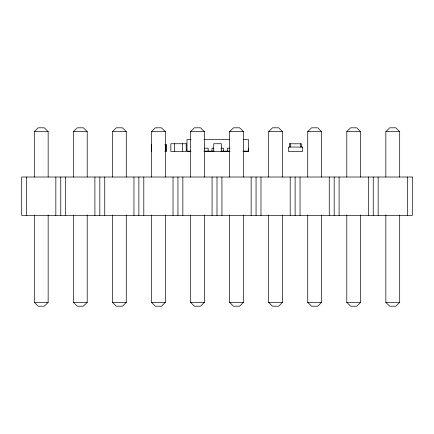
<?xml version="1.0" encoding="UTF-8"?>
<svg xmlns="http://www.w3.org/2000/svg" width="434" height="434" viewBox="0 0 434 434"><rect width="100%" height="100%" fill="white"/><g stroke="black" fill="none" stroke-linecap="round" stroke-linejoin="round"><path stroke-width="0.65" d="M34.308 177.034L34.308 131.654L38.154 127.808L44.306 127.808L48.152 131.654L48.152 177.034M73.368 177.034L73.368 131.654L77.214 127.808L83.366 127.808L87.212 131.654L87.212 177.034M112.428 177.034L112.428 131.654L116.274 127.808L122.426 127.808L126.272 131.654L126.272 177.034M151.488 177.034L151.488 131.654L155.334 127.808L161.486 127.808L165.332 131.654L165.332 177.034M190.548 177.034L190.548 131.654L194.394 127.808L200.546 127.808L204.392 131.654L204.392 177.034M48.152 214.966L48.152 302.346L44.306 306.192L38.154 306.192L34.308 302.346L34.308 214.966M229.608 177.034L229.608 131.654L233.454 127.808L239.606 127.808L243.452 131.654L243.452 177.034M87.212 214.966L87.212 302.346L83.366 306.192L77.214 306.192L73.368 302.346L73.368 214.966M268.668 177.034L268.668 131.654L272.514 127.808L278.666 127.808L282.512 131.654L282.512 177.034M126.272 214.966L126.272 302.346L122.426 306.192L116.274 306.192L112.428 302.346L112.428 214.966M307.728 177.034L307.728 131.654L311.574 127.808L317.726 127.808L321.572 131.654L321.572 177.034M165.332 214.966L165.332 302.346L161.486 306.192L155.334 306.192L151.488 302.346L151.488 214.966M346.788 177.034L346.788 131.654L350.634 127.808L356.786 127.808L360.632 131.654L360.632 177.034M204.392 214.966L204.392 302.346L200.546 306.192L194.394 306.192L190.548 302.346L190.548 214.966M385.848 177.034L385.848 131.654L389.694 127.808L395.846 127.808L399.692 131.654L399.692 177.034M243.452 214.966L243.452 302.346L239.606 306.192L233.454 306.192L229.608 302.346L229.608 214.966M282.512 214.966L282.512 302.346L278.666 306.192L272.514 306.192L268.668 302.346L268.668 214.966M321.572 214.966L321.572 302.346L317.726 306.192L311.574 306.192L307.728 302.346L307.728 214.966M360.632 214.966L360.632 302.346L356.786 306.192L350.634 306.192L346.788 302.346L346.788 214.966M399.692 214.966L399.692 302.346L395.846 306.192L389.694 306.192L385.848 302.346L385.848 214.966M34.308 131.654L48.152 131.654M73.368 131.654L87.212 131.654M112.428 131.654L126.272 131.654M151.488 131.654L165.332 131.654M190.548 131.654L204.392 131.654M229.608 131.654L243.452 131.654M268.668 131.654L282.512 131.654M307.728 131.654L321.572 131.654M346.788 131.654L360.632 131.654M385.848 131.654L399.692 131.654M191.052 139.591L186.994 139.591L186.978 151.433L190.667 151.433M203.893 139.591L229.581 139.591M243.1 139.591L248.508 139.591L248.508 151.124L243.1 151.124M289.527 143.79L301.516 143.79L301.527 147.066M164.833 144.511L166.678 144.511L166.678 151.433L164.833 151.433M204.311 148.2L208.152 148.2L208.152 151.433M213.919 148.2L211.998 148.2L211.998 151.433M220.971 148.2L223.532 148.2L223.532 151.433M229.939 148.2L227.378 148.2L227.378 151.433M186.994 151.124L191.052 151.124M203.893 151.124L214.033 151.124M220.792 151.124L229.581 151.124M204.311 151.433L230.053 151.433M243.018 151.433L248.552 151.433L248.552 148.2M34.308 302.346L48.152 302.346M73.368 302.346L87.212 302.346M112.428 302.346L126.272 302.346M151.488 302.346L165.332 302.346M190.548 302.346L204.392 302.346M229.608 302.346L243.452 302.346M268.668 302.346L282.512 302.346M307.728 302.346L321.572 302.346M346.788 302.346L360.632 302.346M385.848 302.346L399.692 302.346M407.38 177.018L407.38 215.465M378.16 177.018L378.16 215.465M373.24 177.018L373.24 215.465M368.32 177.018L368.32 215.465M339.1 177.018L339.1 215.465M334.18 177.018L334.18 215.465M329.26 177.018L329.26 215.465M300.436 143.79L300.436 147.066M300.04 177.018L300.04 215.465M295.12 177.018L295.12 215.465M290.612 143.79L290.612 147.066M290.2 177.018L290.2 215.465M289.516 143.79L289.516 147.066M260.98 177.018L260.98 215.465M256.06 177.018L256.06 215.465M251.14 177.018L251.14 215.465M221.92 177.018L221.92 215.465M221.427 151.433L221.427 143.741L213.734 143.741L213.734 151.433M217 177.018L217 215.465M212.08 177.018L212.08 215.465M182.86 177.018L182.86 215.465M182.367 143.741L182.367 151.433M177.94 177.018L177.94 215.465M174.674 143.741L174.674 151.433M173.02 177.018L173.02 215.465M165.907 145.281L165.907 150.663M151.303 144.511L151.303 151.433M143.8 177.018L143.8 215.465M138.88 177.018L138.88 215.465M133.96 177.018L133.96 215.465M104.74 177.018L104.74 215.465M99.82 177.018L99.82 215.465M94.9 177.018L94.9 215.465M65.68 177.018L65.68 215.465M60.76 177.018L60.76 215.465M55.84 177.018L55.84 215.465M26.62 177.018L26.62 215.465M186.208 143.741L170.833 143.741L170.833 151.433L186.208 151.433L186.208 143.741M302.617 147.066L288.426 147.066L288.426 151.433L302.617 151.433L302.617 147.066M412.3 177.018L21.7 177.018L21.7 215.465L412.3 215.465L412.3 177.018"/></g></svg>
